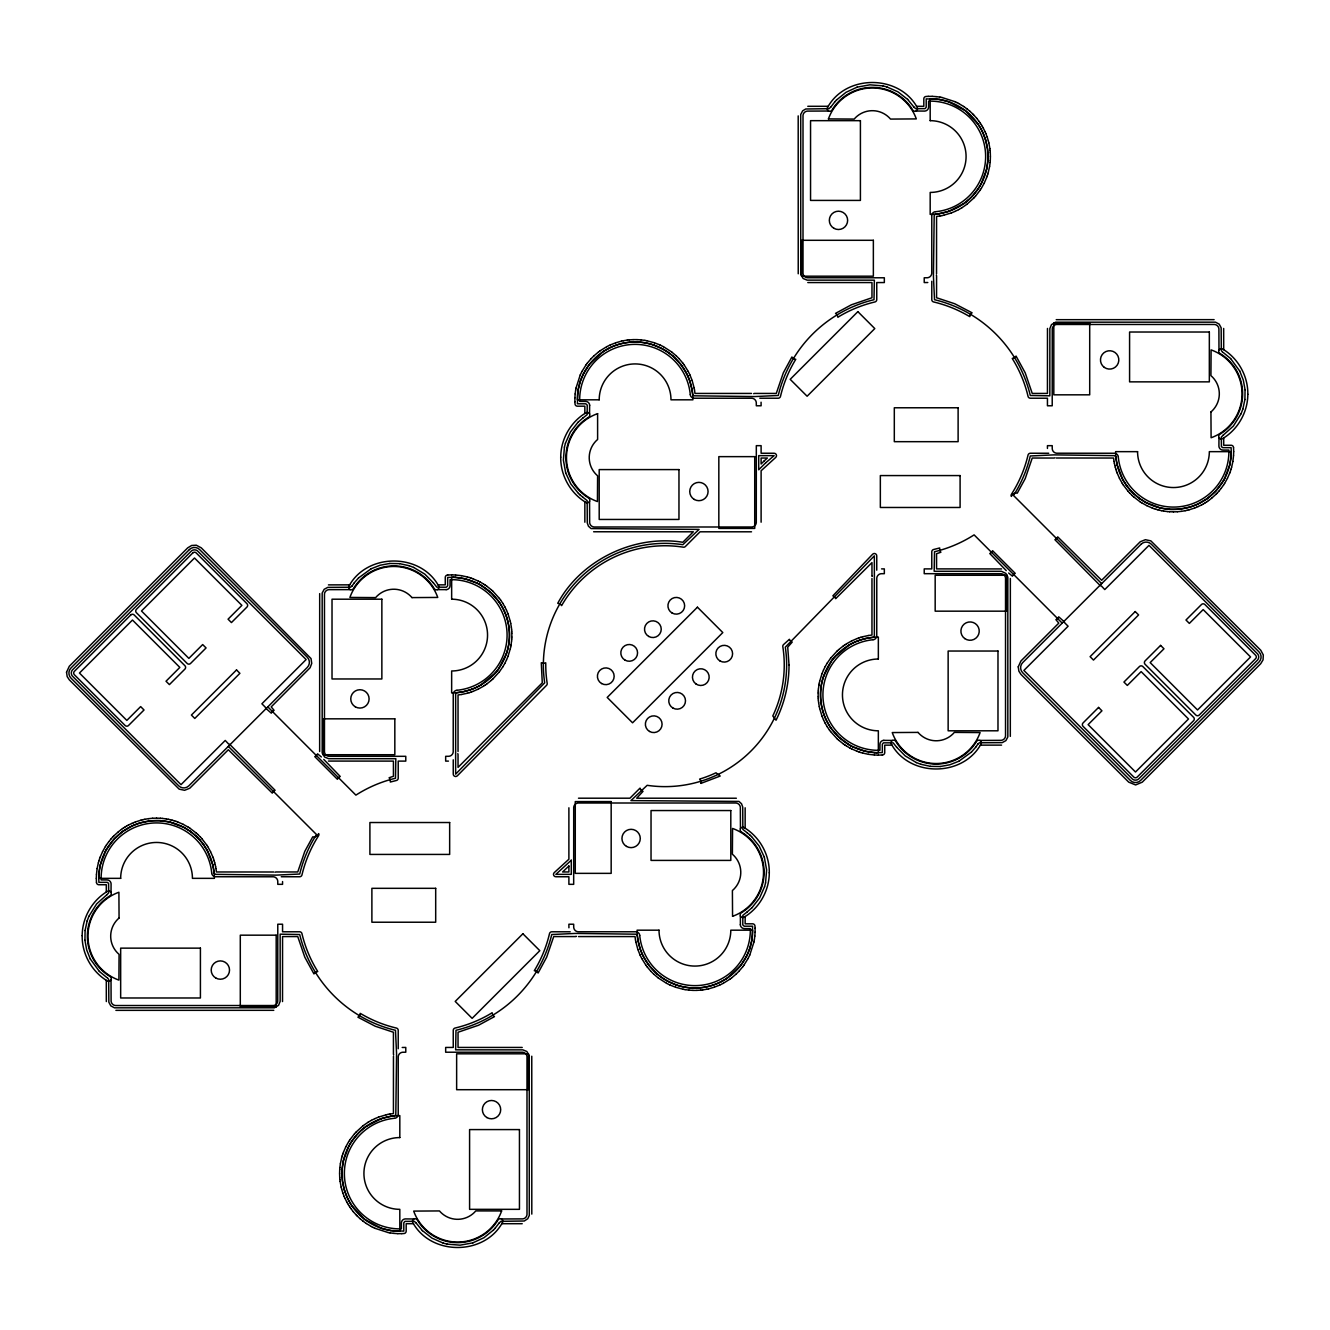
<?xml version="1.0" encoding="UTF-8"?>
<svg xmlns="http://www.w3.org/2000/svg" width="1330" height="1330" viewBox="0 0 1330 1330"><rect width="100%" height="100%" fill="white"/><g stroke="black" fill="none" stroke-linecap="round" stroke-linejoin="round"><path stroke-width="1.5" d="M96.325 878.299L96.458 874.458M98.752 876.47L98.869 882.339L107.248 882.339L108.578 883.32L108.678 892.879L106.932 894.724M339.599 1173.392L339.715 1169.569M511.834 637.004L511.834 633.18M574.909 397.886L574.909 401.726M755.091 932.114L755.091 928.274M818.166 692.996L818.166 696.82M990.401 156.608L990.285 160.431M1231.248 453.53L1231.131 447.661L1222.752 447.661L1221.422 446.681L1221.322 437.121L1223.068 435.276M1233.675 451.701L1233.542 455.542M98.752 876.453L98.852 874.575M282.525 1001.557L282.559 936.569L297.754 936.569L304.786 957.151L313.963 973.942A5.187 5.187 0 0 1 317.737 971.615L317.255 970.734A127.215 127.215 0 0 1 302.026 933.976L301.96 933.643A2.394 2.394 0 0 0 299.632 931.781L282.559 931.781L282.559 924.217L277.787 924.217L277.754 1001.241A4.788 4.788 0 0 1 273.465 1005.53L115.411 1005.53A4.788 4.788 0 0 1 111.105 1001.241L111.022 979.894M319.682 593.629L319.649 751.517M342.109 1169.685L342.475 1180.99L344.47 1190.217M393.464 1056.22L393.431 1113.576L390.056 1114.025M511.734 638.982L511.834 637.12M574.909 397.786L575.159 393.963M755.091 932.214L754.842 936.037M818.166 692.88L818.266 691.018M936.536 273.781L936.569 216.424L939.944 215.975M987.891 160.315L987.525 149.01L985.53 139.783M1010.318 736.371L1010.351 578.484M1047.475 328.444L1047.441 393.431L1032.246 393.431L1025.214 372.849L1016.037 356.058A5.187 5.187 0 0 1 1012.263 358.385L1012.745 359.266A127.215 127.215 0 0 1 1027.974 396.024L1028.04 396.357A2.394 2.394 0 0 0 1030.368 398.219L1047.441 398.219L1047.441 405.783L1052.213 405.783L1052.246 328.759A4.788 4.788 0 0 1 1056.535 324.47L1214.589 324.47A4.788 4.788 0 0 1 1218.895 328.759L1218.978 350.106M1231.148 455.425L1231.248 453.547M96.458 874.359L97.123 868.59M98.852 874.558L100.232 865.232M339.715 1169.469L339.882 1167.607M342.109 1169.652L343.489 1160.342M511.585 640.944L511.734 639.082M818.266 690.918L818.415 689.056M987.891 160.348L986.511 169.658M990.118 162.393L990.285 160.531M1231.148 455.442L1229.768 464.769M1233.542 455.641L1232.877 461.41M85.087 930.485L84.937 940.243M1244.913 399.515L1245.063 389.757M339.882 1167.491L340.38 1163.7M511.568 641.043L511.069 644.851M575.175 393.846L575.674 390.056M754.825 936.154L754.326 939.944M818.432 688.957L818.931 685.149M990.118 162.509L989.62 166.3M85.087 930.468L87.148 920.925M1244.913 399.532L1242.852 409.075M578.035 390.405L577.403 403.788L585.799 403.805L587.212 405.085L587.162 414.644L582.823 418.086M751.965 939.595L752.597 926.212L744.202 926.195L742.788 924.915L742.838 915.356L747.177 911.914M97.14 868.49L98.37 862.821M340.397 1163.584L341.627 1157.915M510.72 646.796L511.053 644.95M575.69 389.939L576.023 388.111M578.035 390.372L580.329 381.228M751.965 939.628L749.671 948.772M753.977 941.889L754.31 940.061M818.948 685.05L819.28 683.204M989.603 166.416L988.373 172.085M1232.86 461.51L1231.63 467.179M564.435 447.113L563.371 460.064L565.699 472.882M765.565 882.887L766.629 869.936L764.301 857.118M510.304 648.707L510.703 646.895M576.04 388.011L580.212 375.01M753.96 941.989L749.788 954.99M819.297 683.105L819.696 681.293M564.435 447.096L565.45 443.173M765.565 882.904L764.551 886.827M100.232 865.215L105.552 851.1M343.489 1160.309L348.809 1146.211M510.288 648.807L508.027 656.255M819.712 681.193L821.973 673.745M986.511 169.691L981.191 183.789M1229.768 464.785L1224.448 478.9M98.403 862.721L98.902 860.926M341.66 1157.815L342.176 1156.019M987.824 173.981L988.34 172.185M1231.098 469.074L1231.597 467.279M565.466 443.156L570.404 432.017L577.902 422.391M764.534 886.844L759.596 897.983L752.098 907.609M98.935 860.826L99.517 859.047M342.192 1155.92L342.774 1154.141M506.414 653.662C512.2 636.937 509.656 617.635 499.731 602.972M823.586 676.338C817.8 693.063 820.344 712.365 830.269 727.028M987.226 175.859L987.808 174.08M1230.483 470.953L1231.065 469.174M87.165 920.925L88.877 916.353M1242.835 409.075L1241.123 413.647M99.551 858.947L100.166 857.185M580.346 381.211L583.222 374.245M506.398 653.695L498.667 668.757M342.808 1154.041L343.439 1152.295M986.561 177.705L987.192 175.959M823.602 676.305L831.333 661.243M749.655 948.789L746.778 955.755M1229.834 472.815L1230.45 471.053M100.216 857.085L102.526 851.765M507.994 656.355L506.514 659.896M343.473 1152.196L345.783 1146.859M986.528 177.804L984.217 183.141M822.007 673.645L823.486 670.104M1229.785 472.915L1227.474 478.235M589.556 501.36L589.656 522.707A4.788 4.788 0 0 0 593.945 526.996L751.999 526.996A4.788 4.788 0 0 0 756.288 522.707L756.321 445.666L761.109 445.666L761.109 453.247L774.143 453.247A2.394 2.394 0 0 1 775.573 457.553L761.109 470.77L761.109 522.208M740.444 828.64L740.345 807.293A4.788 4.788 0 0 0 736.055 803.004L578.001 803.004A4.788 4.788 0 0 0 573.712 807.293L573.679 884.334L568.891 884.334L568.891 876.753L555.857 876.753A2.394 2.394 0 0 1 554.427 872.447L568.891 859.23L568.891 807.792M88.877 916.337L96.608 903.935L106.915 894.724M1241.123 413.663L1233.392 426.065L1223.085 435.276M580.262 374.91L581.958 371.469M506.481 659.996L504.785 663.437M823.519 670.004L825.215 666.563M749.738 955.09L748.042 958.531M102.56 851.665L105.386 846.595M583.238 374.229L589.207 364.62M345.817 1146.776L348.643 1141.705M984.183 183.224L981.357 188.295M746.762 955.771L740.793 965.38M1227.44 478.335L1224.614 483.405M105.552 851.084L106.467 849.454M582.008 371.369L586.114 364.769M504.735 663.52L502.807 666.845M348.826 1146.177L351.719 1141.34M981.174 183.823L978.282 188.661M825.265 666.48L827.194 663.155M747.992 958.631L743.886 965.231M1223.534 480.546L1224.448 478.916M106.483 849.421L114.33 838.831L122.859 831.35M1223.517 480.579L1215.67 491.169L1207.141 498.65M351.935 586.148L350.355 587.245L327.779 587.378L324.171 589.306L322.176 593.047L322.193 752.98L324.636 757.053L328.56 758.682L395.825 758.715L395.476 778.25A129.376 129.376 0 0 0 355.891 795.124L267.812 706.878M978.065 743.852L979.479 742.772L1002.222 742.622L1005.879 740.627L1007.824 736.953L1007.824 577.104L1005.879 573.413L1001.523 571.318L934.175 571.285L934.525 551.75A129.376 129.376 0 0 0 974.109 534.876L1062.188 623.122M105.436 846.512L106.45 844.932M502.757 666.929L499.448 671.7M348.693 1141.605L349.707 1140.043M980.293 189.957L981.307 188.394M827.243 663.072L830.552 658.3M1223.55 485.068L1224.564 483.488M351.935 586.148L354.279 582.823M830.918 106.932L829.072 108.678L805.714 108.994L802.672 110.822L800.726 114.43L800.726 274.429L803.187 278.519L807.094 280.131L874.359 280.165L874.01 299.699A129.608 129.608 0 0 0 778.25 395.476L754.725 396.573L694.094 395.808L692.764 394.81L692.149 390.405M499.082 1223.068L500.928 1221.322L524.286 1221.007L527.761 1218.712L529.274 1215.487L529.274 1055.571L526.813 1051.481L522.906 1049.869L455.641 1049.836L455.99 1030.301A129.608 129.608 0 0 0 551.75 934.525L575.275 933.427L635.906 934.192L637.236 935.19L637.851 939.595M978.065 743.852L975.721 747.177M830.918 106.915L834.891 101.745M499.082 1223.085L495.109 1228.255M106.516 844.849L108.744 841.74M978.265 188.677L972.413 196.059M980.227 190.04L975.505 196.208M349.773 1139.96L354.495 1133.792M351.735 1141.323L357.587 1133.941M1223.484 485.151L1221.256 488.26M586.181 364.686L587.295 363.19M497.536 670.287L498.65 668.79M831.35 661.21L832.464 659.713M742.705 966.81L743.819 965.314M354.279 582.806L358.568 577.918M975.721 747.194L971.432 752.082M108.811 841.657L111.238 838.681M587.345 363.107L591.102 358.684M589.223 364.603L602.956 351.735M497.52 670.303L495.126 673.213M499.398 671.783L492.848 678.998M830.602 658.217L837.152 651.002M832.48 659.697L834.874 656.787M740.777 965.397L727.044 978.265M742.655 966.893L738.898 971.316M1221.189 488.343L1218.762 491.319M834.891 101.745L836.537 99.95M495.109 1228.255L493.463 1230.051M111.304 838.615L112.568 837.218M495.109 673.229L480.579 685.166M974.175 197.671L975.439 196.291M354.561 1133.709L355.825 1132.329M834.891 656.771L849.421 644.834M1217.432 492.782L1218.696 491.385M112.634 837.152L113.931 835.805M591.185 358.601L593.895 355.891M972.38 196.092L968.323 200.015M974.109 197.754L966.893 204.288M355.891 1132.246L363.107 1125.712M357.62 1133.908L361.677 1129.985M738.815 971.399L736.105 974.109M1216.069 494.195L1217.366 492.848M836.553 99.95L846.046 92.285L857.118 87.165M493.447 1230.051L483.954 1237.715L472.882 1242.835M358.585 577.902L371.037 568.824M577.918 422.375L582.806 418.086M752.082 907.625L747.194 911.914M971.415 752.098L958.963 761.176M113.998 835.739L118.303 831.832M1216.002 494.261L1211.697 498.168M593.961 355.825L598.4 352.068M491.385 680.328L492.782 679.081M837.218 650.919L838.615 649.672M736.039 974.175L731.6 977.932M968.307 200.032L965.397 202.409M491.319 680.395L486.763 684.002M838.681 649.605L843.237 645.998M361.694 1129.968L364.603 1127.591M118.387 831.765L121.429 829.438M1211.613 498.235L1208.571 500.562M598.483 352.001L599.98 350.887M963.884 203.54L965.38 202.426M966.81 204.355L962.039 207.663M363.19 1125.646L367.961 1122.337M364.62 1127.574L366.116 1126.46M730.02 979.113L731.517 977.999M600.063 350.837L606.663 346.731M963.868 203.556L948.789 211.304M121.512 829.371L123.058 828.307M122.875 831.333L132.667 825.681M485.151 685.133L486.68 684.069M843.32 645.931L844.849 644.867M1207.125 498.667L1197.333 504.319M1206.942 501.693L1208.488 500.629M366.132 1126.443L381.211 1118.696M729.937 979.163L723.337 983.269M602.972 351.719L607.827 348.826M123.141 828.258L124.704 827.243M483.488 686.197L485.068 685.183M844.932 644.817L846.512 643.803M1205.296 502.757L1206.859 501.743M727.028 978.282L722.173 981.174M961.939 207.713L958.631 209.625M124.787 827.194L126.4 826.229M483.405 686.247L478.335 689.073M846.595 643.753L851.665 640.927M1203.6 503.771L1205.213 502.807M368.061 1122.287L371.369 1120.375M126.483 826.179L128.112 825.265M478.916 686.081L480.546 685.166M849.454 644.834L851.084 643.919M1201.888 504.735L1203.517 503.821M606.746 346.681L610.187 344.985M607.843 348.809C621.742 341.311 638.732 339.915 653.662 345.052M958.531 209.675L955.09 211.37M128.212 825.215L131.653 823.519M478.9 686.097L475.525 687.76M851.1 643.903L854.475 642.24M1201.788 504.785L1198.347 506.481M371.469 1120.326L374.91 1118.63M722.157 981.191C708.258 988.689 691.268 990.085 676.338 984.948M723.254 983.319L719.813 985.015M371.053 568.808L380.131 565.233L389.74 563.471M958.947 761.192L949.869 764.767L940.26 766.529M753.678 393.68L753.811 393.613A2.394 2.394 0 0 1 754.725 393.431L776.288 393.431L783.32 372.849L791.915 356.972A5.187 5.187 0 0 0 795.706 359.283L795.789 359.283A127.165 127.165 0 0 0 780.577 396.024L780.494 396.357A2.394 2.394 0 0 1 778.166 398.219L759.812 398.219M478.235 689.123L472.915 691.434M1054.873 457.786L1054.74 457.852A2.394 2.394 0 0 1 1053.809 458.035L1032.246 458.035L1025.214 478.601L1017.267 493.147A5.187 5.187 0 0 0 1011.465 496.24L1011.299 496.423A2.394 2.394 0 0 1 1011.482 494.211A127.015 127.015 0 0 0 1027.957 455.425L1028.04 455.109A2.394 2.394 0 0 1 1030.368 453.247L1048.722 453.247M275.127 872.214L275.26 872.148A2.394 2.394 0 0 1 276.191 871.965L297.754 871.965L304.786 851.4L312.733 836.853A5.187 5.187 0 0 0 318.535 833.76L318.701 833.577A2.394 2.394 0 0 1 318.518 835.789A127.015 127.015 0 0 0 302.043 874.575L301.96 874.891A2.394 2.394 0 0 1 299.632 876.753L281.278 876.753M851.765 640.877L857.085 638.566M576.189 936.387L576.322 936.32A2.394 2.394 0 0 1 575.275 936.569L553.712 936.569L546.68 957.151L538.085 973.028A5.187 5.187 0 0 0 534.294 970.717A127.165 127.165 0 0 0 549.423 933.976L549.506 933.643A2.394 2.394 0 0 1 551.834 931.781L570.188 931.781M916.087 111.022L924.732 111.088A4.04 4.04 0 0 0 928.589 107.098L928.589 101.147L930.185 101.113A55.428 55.428 0 0 1 985.563 153.831A55.428 55.428 0 0 1 935.622 211.719M610.287 344.935L615.69 342.808M954.99 211.42L951.449 212.883M437.387 589.622L446.182 589.622M131.737 823.486L133.449 822.738M132.701 825.681L139.75 823.021M475.508 687.76L472.034 689.206M854.492 642.24L857.966 640.794M1197.299 504.319L1190.25 506.979M1196.551 507.262L1198.264 506.514M892.447 740.444L883.818 740.378M375.01 1118.58L378.551 1117.117M719.713 985.065L714.31 987.192M413.913 1218.978L405.268 1218.912A4.04 4.04 0 0 0 401.411 1222.902L401.411 1228.853L399.815 1228.887A55.428 55.428 0 0 1 344.437 1176.169A55.428 55.428 0 0 1 394.378 1118.281M133.549 822.705L135.294 822.007M1194.706 507.994L1196.451 507.295M951.349 212.916L943.918 215.177M472 689.206L464.785 691.401M471.053 692.099L472.815 691.467M135.377 821.973L140.914 820.194M1194.623 508.027L1189.087 509.806M857.185 638.533L858.947 637.901M858 640.794L865.215 638.6M378.651 1117.084L386.082 1114.823M948.772 211.304L939.628 213.598M615.79 342.774L621.359 341.178M469.174 692.697L470.953 692.132M859.047 637.868L860.826 637.303M714.21 987.226L708.641 988.822M381.228 1118.696L390.372 1116.402M857.118 87.148L869.92 84.821L882.887 85.885M472.882 1242.852L460.08 1245.179L447.113 1244.115M467.279 693.246L469.074 692.731M1190.217 506.979L1179.128 509.19L1169.685 509.357M139.783 823.021L150.872 820.81L160.315 820.643M860.926 637.269L862.721 636.754M1187.175 510.288L1188.987 509.822M467.179 693.263L461.51 694.493M862.821 636.738L868.49 635.507M141.013 820.178L142.825 819.712M941.989 215.593L943.818 215.211M621.476 341.145L623.288 340.763M1185.246 510.703L1187.075 510.304M464.769 691.401L456.788 692.714L455.641 694.094L455.641 774.143L544.685 682.839A121.629 121.629 0 0 1 682.839 544.685L699.065 529.407L591.069 528.575L588.475 526.248L587.278 522.973L587.162 500.629L582.823 497.187M865.232 638.6L873.212 637.286L874.359 635.906L874.359 555.857L785.315 647.161A121.629 121.629 0 0 1 647.161 785.315L630.935 800.594L738.931 801.425L741.525 803.752L742.722 807.027L742.838 829.371L747.177 832.813M142.925 819.696L144.754 819.297M706.712 989.237L708.524 988.855M386.182 1114.789L388.011 1114.407M940.061 215.959L941.889 215.61M623.388 340.746L627.178 340.114M1185.146 510.72L1181.356 511.352M144.854 819.28L148.644 818.648M706.612 989.254L702.822 989.886M388.111 1114.39L389.939 1114.041M939.595 213.598L935.19 214.213L934.192 215.543L933.427 276.191L934.525 299.699A129.608 129.608 0 0 1 1030.301 395.476L1049.836 395.825L1049.869 328.56L1051.481 324.636L1055.571 322.193L1215.487 322.176L1219.178 324.121L1221.156 327.779L1221.322 350.522L1222.386 351.935M461.41 694.509L458.035 694.958L458.035 751.517M868.59 635.491L871.965 635.042L871.965 578.484M390.405 1116.402L394.81 1115.787L395.808 1114.457L396.573 1053.809L395.476 1030.301A129.608 129.608 0 0 1 299.699 934.525L280.165 934.175L280.131 1001.44L278.569 1005.297L274.429 1007.808L114.513 1007.824L110.822 1005.879L108.844 1002.222L108.678 979.479L107.614 978.065M627.278 340.098L629.14 339.882M1181.256 511.352L1177.449 511.734M148.744 818.648L152.551 818.266M700.86 990.118L702.722 989.902M629.24 339.882L633.063 339.632M447.661 575.009L447.512 575.026A2.394 2.394 0 0 0 445.267 577.287L445.267 584.851L437.969 584.851M882.339 754.991L882.654 754.958A2.394 2.394 0 0 0 884.733 752.714L884.733 745.149L892.031 745.149M700.76 990.118L696.937 990.368M389.757 563.471L399.515 563.637M940.243 766.529L930.485 766.363M928.174 96.359L925.896 96.492A2.394 2.394 0 0 0 923.818 98.752L923.818 106.3L916.503 106.3M927.791 282.525L924.217 282.559L924.217 277.787L927.476 277.754A4.788 4.788 0 0 0 931.765 273.465L931.781 215.693A4.04 4.04 0 0 1 935.323 211.686M1056.22 319.682L1214.107 319.649M1177.333 511.734L1173.509 511.867M447.761 574.992L451.601 574.876M328.444 584.884L349.69 584.851M1001.557 745.116L980.31 745.149M882.239 755.008L878.399 755.124M152.667 818.266L156.491 818.133M273.781 1010.318L115.893 1010.351M402.209 1047.475L405.783 1047.441L405.783 1052.213L402.525 1052.246A4.788 4.788 0 0 0 398.235 1056.535L398.219 1114.307A4.04 4.04 0 0 1 394.678 1118.314M401.826 1233.641L404.104 1233.509A2.394 2.394 0 0 0 406.182 1231.248L406.182 1223.7L413.497 1223.7M928.274 96.359L932.114 96.359M633.18 339.615L637.004 339.615M696.82 990.385L692.996 990.385M401.726 1233.641L397.886 1233.641M807.792 106.3L828.224 106.3M807.792 282.559L871.965 282.559L871.965 297.754L851.4 304.786L835.523 313.381A5.187 5.187 0 0 1 837.817 317.172L837.817 317.255A127.165 127.165 0 0 1 874.558 302.043L874.891 301.96A2.394 2.394 0 0 0 876.753 299.632L876.753 282.559L884.334 282.559L884.334 277.787L807.293 277.754A4.788 4.788 0 0 1 803.004 273.465L803.004 115.411A4.788 4.788 0 0 1 807.293 111.105L828.64 111.022M751.517 393.431L694.958 393.431L694.509 390.056M751.517 531.801L700.062 531.801L685.366 546.514A2.394 2.394 0 0 1 683.288 547.179L682.49 547.046A119.235 119.235 0 0 0 562.723 603.704L561.609 605.615A5.187 5.187 0 0 0 557.736 603.321C580.695 560.329 633.928 534.278 682.839 542.274L693.296 531.801L593.629 531.767M881.557 568.891L884.334 568.891L884.334 573.679L881.075 573.712A4.788 4.788 0 0 0 876.786 578.001L876.753 635.757A4.04 4.04 0 0 1 873.212 639.763M350.256 589.622L328.759 589.656A4.788 4.788 0 0 0 324.47 593.945L324.47 751.999A4.788 4.788 0 0 0 328.759 756.288L405.783 756.321L405.783 761.109L398.219 761.109L398.219 778.166A2.394 2.394 0 0 1 396.357 780.494L390.288 782.04A5.187 5.187 0 0 0 389.091 777.767L393.431 776.288L393.431 761.109L328.444 761.076M412.001 597.602L437.753 597.436A46.65 46.65 0 0 0 349.89 597.436L375.642 597.602A23.873 23.873 0 0 1 411.984 597.619M917.999 732.398L892.247 732.564A46.65 46.65 0 0 0 980.11 732.564L954.358 732.398A23.873 23.873 0 0 1 918.016 732.381M979.894 740.444L1001.241 740.345A4.788 4.788 0 0 0 1005.53 736.055L1005.53 578.001A4.788 4.788 0 0 0 1001.241 573.712L924.217 573.679L924.217 568.891L931.781 568.891L931.781 551.834A2.394 2.394 0 0 1 933.643 549.506L939.712 547.96A5.187 5.187 0 0 0 940.909 552.233L936.569 553.712L936.569 568.891L1001.557 568.924M448.443 761.109L445.666 761.109L445.666 756.321L448.925 756.288A4.788 4.788 0 0 0 453.214 751.999L453.247 694.243A4.04 4.04 0 0 1 456.788 690.237M578.484 798.2L629.938 798.2L640.029 788.108A5.17 5.17 0 0 0 643.022 791.35L636.704 798.2L736.371 798.233M578.484 936.569L635.042 936.569L635.491 939.944M522.208 1047.441L458.035 1047.441L458.035 1032.246L478.601 1025.214L494.477 1016.619A5.187 5.187 0 0 1 492.183 1012.828L492.183 1012.745A127.165 127.165 0 0 1 455.442 1027.957L455.109 1028.04A2.394 2.394 0 0 0 453.247 1030.368L453.247 1047.441L445.666 1047.441L445.666 1052.213L522.707 1052.246A4.788 4.788 0 0 1 526.996 1056.535L526.996 1214.589A4.788 4.788 0 0 1 522.707 1218.895L501.36 1218.978M501.776 1223.7L522.208 1223.7M1173.392 511.867L1169.569 511.734M451.701 574.876L455.542 574.992M453.53 577.303L447.661 577.403L447.661 585.799L446.381 587.212L436.822 587.162L433.381 582.823M876.47 752.697L882.339 752.597L882.339 744.202L883.469 742.838L893.178 742.838L896.62 747.177M878.299 755.124L874.458 755.008M156.608 818.133L160.431 818.266M932.214 96.359L936.037 96.624M637.12 339.632L640.944 339.882M1056.22 458.002L1113.576 458.035L1114.025 461.41M453.547 577.303L455.425 577.386M874.575 752.614L876.453 752.697M273.781 871.998L216.424 871.965L215.975 868.59M692.88 990.368L689.056 990.118M397.786 1233.641L393.963 1233.376M1169.652 509.357L1160.342 507.96M1167.607 511.585L1169.469 511.734M455.641 575.009L461.41 575.674M455.442 577.386L464.769 578.783M874.558 752.614L865.232 751.217M874.359 754.991L868.59 754.326M160.531 818.266L162.393 818.415M160.348 820.643L169.658 822.04M936.154 96.624L939.944 97.123M641.043 339.882L644.851 340.38M1167.491 511.568L1163.7 511.069M162.509 818.432L166.3 818.931M688.957 990.118L685.149 989.62M393.846 1233.376L390.056 1232.877M399.532 563.637L409.075 565.699M930.468 766.363L920.925 764.301M939.595 99.501L926.212 98.869L926.195 107.248L925.065 108.628L915.672 108.678L913.826 106.932M390.405 1230.499L403.788 1231.131L403.805 1222.752L404.935 1221.372L414.328 1221.322L416.174 1223.068M940.061 97.14L941.889 97.472M939.628 99.501L948.772 101.795M644.95 340.397L646.796 340.746M1161.755 510.72L1163.584 511.053M461.51 575.69L467.179 576.921M868.49 754.31L862.821 753.079M166.416 818.948L168.245 819.28M683.204 989.254L685.05 989.603M390.372 1230.499L381.228 1228.205M388.111 1232.528L389.939 1232.86M941.989 97.506L954.99 101.678M646.895 340.763L654.393 342.774M1159.827 510.304L1161.655 510.703M168.345 819.297L170.174 819.696M683.105 989.237L675.607 987.226M388.011 1232.494L375.01 1228.322M882.904 85.885L886.827 86.916M447.096 1244.115L443.173 1243.085M1160.309 507.96L1146.211 502.657M1157.915 509.822L1159.727 510.288M464.785 578.783L477.221 583.222M865.215 751.217L852.779 746.778M170.273 819.712L172.085 820.178M169.691 822.04L183.789 827.343M1156.019 509.29L1157.815 509.806M467.279 576.937L469.074 577.453M860.926 752.547L862.721 753.063M172.185 820.194L173.981 820.71M886.844 86.916L897.983 91.853L907.609 99.368M443.156 1243.085L432.017 1238.147L422.391 1230.632M1154.141 508.692L1155.92 509.257M469.174 577.486L470.953 578.051M859.047 751.949L860.826 752.514M174.08 820.743L175.859 821.308M409.075 565.699L413.647 567.428M920.925 764.301L916.353 762.572M948.789 101.795L965.38 110.673M1152.295 508.027L1154.041 508.659M654.493 342.808L659.896 344.935M653.695 345.052L662.34 348.809M471.053 578.085L472.815 578.716M857.185 751.284L858.947 751.915M676.305 984.948L667.66 981.191M675.507 987.192L670.104 985.065M175.959 821.342L177.705 821.973M381.211 1228.205L364.62 1219.327M1152.196 507.994L1146.859 505.683M472.915 578.75L478.235 581.06M857.085 751.25L851.765 748.94M177.804 822.007L183.141 824.317M916.337 762.572L905.198 755.889L896.636 747.194M413.663 567.428L424.802 574.111L433.364 582.806M955.09 101.728L956.785 102.526M659.996 344.985L663.437 346.681M670.004 985.015L666.563 983.319M373.215 1227.474L374.91 1228.272M956.868 102.56L958.531 103.424M1146.776 505.633L1141.705 502.807M851.1 745.914L852.763 746.762M850.003 748.042L851.665 748.89M478.335 581.11L479.997 581.958M477.237 583.238L478.9 584.086M183.224 824.367L188.295 827.194M371.469 1226.576L373.132 1227.44M958.631 103.474L963.602 106.45M1146.177 502.64L1139.777 498.667M663.52 346.731L671.7 352.001M662.357 348.826L667.211 351.719M849.454 745L851.084 745.897M849.92 747.992L846.595 746.08M480.08 582.008L483.405 583.92M478.916 584.103L480.546 585M667.643 981.174L662.789 978.282M666.48 983.269L658.3 977.999M183.823 827.36L190.223 831.333M371.369 1226.526L366.398 1223.55M849.421 744.983L838.831 737.119L831.35 728.607M480.579 585.017L491.169 592.881L498.65 601.393M1140.043 501.743L1141.605 502.757M844.932 745L846.512 746.014M483.488 583.986L485.068 585M188.394 827.243L189.957 828.258M1223.085 352.384L1230.632 358.568M106.915 977.616L99.368 971.432M963.685 106.516L966.81 108.744M1139.96 501.693L1133.792 496.955M667.228 351.735L670.287 353.93M843.32 743.886L844.849 744.95M485.151 585.05L486.68 586.114M662.772 978.265L659.713 976.07M190.04 828.307L196.208 833.046M366.315 1223.484L363.19 1221.256M1139.76 498.65L1133.941 493.862M1006.228 570.603L989.753 553.496A5.187 5.187 0 0 0 992.562 550.687L1015.255 573.396A5.187 5.187 0 0 0 1012.463 576.189L1008.639 573.014M843.237 743.819L838.681 740.212M486.763 586.181L491.319 589.788M323.772 759.397L340.247 776.504A5.187 5.187 0 0 0 337.438 779.313L314.745 756.604A5.187 5.187 0 0 0 317.538 753.811L321.361 756.986M190.24 831.35L196.059 836.138M582.806 497.171L580.296 495.109M747.194 832.829L749.704 834.891M966.893 108.811L969.853 111.238M965.397 110.689L978.265 124.405M671.783 352.068L676.222 355.825M670.303 353.946L673.213 356.324M659.697 976.054L656.787 973.676M658.217 977.932L653.778 974.175M364.603 1219.311L351.735 1205.595M363.107 1221.189L360.147 1218.762M580.279 495.109L578.5 493.463M749.721 834.891L751.5 836.537M969.936 111.304L972.729 113.931M1132.329 495.641L1133.709 496.888M673.229 356.34L680.96 364.603M837.218 738.898L838.615 740.145M491.385 589.855L492.782 591.102M656.771 973.66L649.04 965.397M196.291 833.112L197.671 834.359M360.064 1218.696L357.271 1216.069M1133.908 493.846L1129.985 489.789M1132.246 495.558L1129.536 492.848M676.288 355.891L678.998 358.601M837.152 738.815L830.602 731.6M492.848 591.185L499.398 598.4M653.712 974.109L651.002 971.399M197.754 834.442L200.464 837.152M196.092 836.154L200.015 840.211M578.484 493.447L570.836 483.954L565.699 472.882M751.517 836.553L759.164 846.046L764.301 857.118M1101.656 583.637L1013.51 495.475A129.376 129.376 0 0 0 1030.285 455.974L1053.809 454.877L1114.457 455.641L1115.837 456.788L1117.134 464.769M228.344 746.363L316.49 834.525A129.376 129.376 0 0 0 299.716 874.026L276.191 875.123L215.543 874.359L214.163 873.212L212.867 865.232M1230.632 358.585L1239.726 371.037M907.625 99.368L913.81 106.915M422.375 1230.632L416.19 1223.085M99.368 971.415L90.274 958.963M972.812 113.998L974.109 115.344M355.891 1214.656L357.188 1216.002M974.175 115.427L976.702 118.303M1128.206 491.385L1129.469 492.782M679.081 358.684L682.839 363.107M650.919 971.316L647.161 966.893M200.531 837.218L201.794 838.615M355.825 1214.573L353.298 1211.697M1129.968 489.773L1126.46 485.334M1128.139 491.319L1123.418 485.151M201.861 838.681L206.582 844.849M200.032 840.227L203.54 844.666M976.769 118.387L979.113 121.429M353.231 1211.613L350.887 1208.571M682.889 363.19L684.002 364.686M680.977 364.62L686.081 372.533M829.438 730.02L830.552 731.517M499.448 598.483L500.562 599.98M649.023 965.38L643.919 957.467M645.998 965.314L647.112 966.81M979.163 121.512L980.227 123.058M1126.443 485.317L1123.385 480.579M684.069 364.769L688.175 371.369M830.286 727.044L831.333 728.574M829.371 729.937L827.243 726.745M500.629 600.063L502.757 603.255M498.667 601.426L499.714 602.956M645.931 965.231L641.825 958.631M203.556 844.683L206.616 849.421M349.773 1206.942L350.837 1208.488M980.293 123.141L981.307 124.704M978.282 124.438L981.174 129.276M1122.337 483.488L1123.351 485.068M206.649 844.932L207.663 846.512M351.719 1205.562L348.826 1200.724M348.693 1205.296L349.707 1206.859M981.357 124.787L982.321 126.4M1122.287 483.405L1119.461 478.335M827.194 726.662L825.265 723.337M502.807 603.338L504.735 606.663M207.713 846.595L210.539 851.665M347.679 1203.6L348.643 1205.213M982.371 126.483L983.269 128.112M1122.47 478.916L1123.368 480.546M206.632 849.454L207.53 851.084M346.731 1201.888L347.629 1203.517M983.319 128.212L985.015 131.653M981.191 129.309L982.853 132.667M1122.454 478.9L1117.15 464.785M688.225 371.469L689.921 374.91M686.097 372.566L687.76 375.925M825.215 723.254L823.519 719.813M504.785 606.746L506.481 610.187M643.903 957.434L642.24 954.076M641.775 958.531L640.079 955.09M207.547 851.1L212.85 865.215M348.809 1200.691L347.147 1197.333M346.681 1201.788L344.985 1198.347M1239.726 371.053L1243.317 380.131L1245.063 389.74M90.274 958.947L86.683 949.869L84.937 940.26M1119.428 478.235L1117.117 472.915M936.32 275.127L936.387 275.26A2.394 2.394 0 0 1 936.569 276.191L936.569 297.754L954.807 303.789L972.097 312.816A5.187 5.187 0 0 0 969.819 316.64L968.606 315.975A127.215 127.215 0 0 0 933.976 302.026L933.643 301.96A2.394 2.394 0 0 1 931.781 299.632L931.781 281.278M872.148 576.189L872.214 576.322A2.394 2.394 0 0 1 871.965 575.275L871.965 562.623L835.656 598.666A5.187 5.187 0 0 0 832.846 595.857L872.447 554.427A2.394 2.394 0 0 1 876.753 555.857L876.753 570.188M457.786 753.678L457.852 753.811A2.394 2.394 0 0 1 458.035 754.725L458.035 767.377L542.274 682.839L541.293 662.739A5.187 5.187 0 0 0 545.732 662.789L545.765 665A119.235 119.235 0 0 0 547.046 682.49L547.179 683.288A2.394 2.394 0 0 1 546.514 685.366L457.553 775.573A2.394 2.394 0 0 1 453.247 774.143L453.247 759.812M393.68 1054.873L393.613 1054.74A2.394 2.394 0 0 1 393.431 1053.809L393.431 1032.246L375.193 1026.211L357.903 1017.184A5.187 5.187 0 0 0 360.181 1013.36L361.394 1014.025A127.215 127.215 0 0 0 396.024 1027.974L396.357 1028.04A2.394 2.394 0 0 1 398.219 1030.368L398.219 1048.722M210.572 851.765L212.883 857.085M985.065 131.737L985.813 133.449M982.87 132.701L985.53 139.75M689.954 375.01L692.099 380.397M687.76 375.958L689.206 379.432M823.486 719.713L822.007 716.172M506.514 610.287L507.994 613.828M642.24 954.042L640.794 950.568M640.046 954.99L637.901 949.603M347.13 1197.299L344.47 1190.25M344.187 1196.551L344.935 1198.264M1218.978 437.553L1218.912 446.182A4.04 4.04 0 0 0 1222.902 450.055L1228.853 450.055L1228.887 451.651A55.428 55.428 0 0 1 1176.169 507.013A55.428 55.428 0 0 1 1118.281 457.088M589.556 413.913L589.622 405.268M740.378 915.938L740.378 924.732M111.022 892.447L111.088 883.818A4.04 4.04 0 0 0 107.098 879.945L101.147 879.945L101.113 878.349A55.428 55.428 0 0 1 153.831 822.987A55.428 55.428 0 0 1 211.719 872.912M985.846 133.549L987.192 137.14M344.154 1196.451L342.808 1192.86M1116.452 471.053L1117.084 472.815M821.973 716.072L819.712 708.641M689.206 379.449L689.838 381.211M640.162 948.789L640.794 950.551M508.027 613.928L510.288 621.359M212.916 857.185L213.548 858.947M1115.837 469.174L1116.419 470.953M987.226 137.239L988.34 140.914M692.132 380.496L694.144 388.011M689.854 381.228L692.149 390.372M640.146 948.772L637.851 939.628M637.868 949.504L635.856 941.989M342.774 1192.761L341.66 1189.087M213.581 859.047L214.163 860.826M1115.305 467.279L1115.82 469.074M214.18 860.926L214.695 862.721M1114.823 465.367L1115.272 467.179M988.373 141.013L988.822 142.825M341.178 1187.175L341.627 1188.987M214.728 862.821L215.177 864.633M1114.407 463.455L1114.789 465.267M988.855 142.925L989.886 148.644M819.297 706.712L819.696 708.524M510.304 621.476L510.703 623.288M341.145 1187.075L340.114 1181.356M215.211 864.733L215.593 866.545M1114.041 461.51L1114.39 463.339M819.28 706.612L818.648 702.822M694.16 388.111L694.493 389.939M635.507 940.061L635.84 941.889M510.72 623.388L511.352 627.178M215.61 866.661L215.959 868.49M989.902 148.744L990.118 150.589M818.432 700.86L818.648 702.722M511.352 627.278L511.568 629.14M339.882 1179.411L340.098 1181.256M1233.542 447.661L1233.525 447.512A2.394 2.394 0 0 0 1231.248 445.267L1223.7 445.267L1223.7 437.969M990.118 150.706L990.285 152.551M818.266 698.898L818.415 700.76M511.585 629.24L511.734 631.102M339.715 1177.449L339.882 1179.294M96.458 882.339L96.492 882.654A2.394 2.394 0 0 0 98.752 884.733L106.3 884.733L106.3 892.031M1233.542 447.761L1233.675 451.601M1223.667 328.444L1223.7 349.69M990.285 152.667L990.401 156.491M798.233 273.781L798.2 115.893M818.166 696.937L818.266 698.799M761.076 402.209L761.109 405.783L756.321 405.783L756.288 402.525A4.788 4.788 0 0 0 751.999 398.235L694.243 398.219A4.04 4.04 0 0 1 690.237 394.678M755.091 928.174L754.958 925.896A2.394 2.394 0 0 0 752.714 923.818L745.149 923.818L745.149 916.503M574.909 401.826L575.042 404.104A2.394 2.394 0 0 0 577.287 406.182L584.851 406.182L584.851 413.497M568.924 927.791L568.891 924.217L573.679 924.217L573.712 927.476A4.788 4.788 0 0 0 578.001 931.765L635.757 931.781A4.04 4.04 0 0 1 639.763 935.323M511.734 631.201L511.834 633.063M531.767 1056.22L531.801 1214.107M339.715 1177.333L339.599 1173.509M106.334 1001.557L106.3 980.31M96.458 882.239L96.325 878.399M1210.932 412.001L1211.098 437.753A46.65 46.65 0 0 0 1211.098 349.89L1210.932 375.642A23.873 23.873 0 0 1 1210.915 411.984M1047.441 448.443L1047.441 445.666L1052.213 445.666L1052.246 448.925A4.788 4.788 0 0 0 1056.535 453.214L1114.307 453.247A4.04 4.04 0 0 1 1118.314 456.788M745.149 807.792L745.149 828.224M584.851 501.776L584.851 522.208M282.559 881.557L282.559 884.334L277.787 884.334L277.754 881.075A4.788 4.788 0 0 0 273.465 876.786L215.693 876.753A4.04 4.04 0 0 1 211.686 873.212M119.068 917.999L118.902 892.247A46.65 46.65 0 0 0 118.902 980.11L119.068 954.358A23.873 23.873 0 0 1 119.085 918.016M639.747 935.622A55.428 55.428 0 0 0 697.635 985.563A55.428 55.428 0 0 0 750.336 930.185L750.32 928.589L744.351 928.589A4.04 4.04 0 0 1 740.328 924.732M872.912 639.747A55.428 55.428 0 0 0 822.987 697.635A55.428 55.428 0 0 0 878.349 750.336L879.945 750.32L879.945 744.351A4.04 4.04 0 0 1 883.818 740.328M690.253 394.378A55.428 55.428 0 0 0 632.365 344.437A55.428 55.428 0 0 0 579.664 399.815L579.681 401.411L585.649 401.411A4.04 4.04 0 0 1 589.672 405.268M457.088 690.253A55.428 55.428 0 0 0 507.013 632.365A55.428 55.428 0 0 0 451.651 579.664L450.055 579.681L450.055 585.649A4.04 4.04 0 0 1 446.182 589.672M82.177 935.705C81.862 953.826 91.77 971.665 107.331 980.958A2.594 2.594 0 0 0 110.889 980.127A2.594 2.594 0 0 0 110.058 976.553A47.265 47.265 0 0 1 110.058 895.788A2.594 2.594 0 0 0 110.889 892.231A2.594 2.594 0 0 0 107.331 891.399C92.053 900.526 82.194 917.9 82.177 935.705M560.728 457.154C560.395 475.276 570.304 493.114 585.865 502.408A2.594 2.594 0 0 0 589.439 501.576A2.594 2.594 0 0 0 588.608 498.002A47.265 47.265 0 0 1 588.592 417.254A2.594 2.594 0 0 0 589.439 413.68A2.594 2.594 0 0 0 585.865 412.849C570.587 421.992 560.745 439.365 560.728 457.154M769.289 872.796C769.272 890.618 759.43 908.008 744.135 917.151A2.594 2.594 0 0 1 740.561 916.32A2.594 2.594 0 0 1 741.392 912.746A47.265 47.265 0 0 0 741.409 831.982A2.594 2.594 0 0 1 740.561 828.424A2.594 2.594 0 0 1 744.135 827.593C759.679 836.869 769.588 854.691 769.289 872.796M1247.823 394.262C1247.823 412.067 1237.964 429.457 1222.669 438.601A2.594 2.594 0 0 1 1219.111 437.769A2.594 2.594 0 0 1 1219.942 434.195A47.265 47.265 0 0 0 1219.942 353.447A2.594 2.594 0 0 1 1219.111 349.873A2.594 2.594 0 0 1 1222.669 349.042C1238.213 358.335 1248.122 376.141 1247.823 394.262M789.023 665.033C789.023 684.102 784.55 703.154 776.038 720.212L772.797 715.972A119.235 119.235 0 0 0 782.954 647.511L782.821 646.713A2.394 2.394 0 0 1 783.486 644.634L789.422 639.298A5.187 5.187 0 0 0 792.215 642.091L787.726 647.161L789.023 665.033M66.533 672.215L67.182 676.604L69.293 679.813L179.168 789.139L184.604 790.303L189.758 788.241L228.344 749.738L272.301 793.129A5.187 5.187 0 0 1 275.111 790.319L230.024 744.667A2.394 2.394 0 0 0 228.577 743.985L225.236 740.444L181.013 784.65L72.369 676.072A4.788 4.788 0 0 1 72.369 670.004L191.47 550.919A4.788 4.788 0 0 1 197.538 550.919L306.116 659.564L261.894 703.786L265.285 707.161A2.394 2.394 0 0 0 266.133 708.574L271.303 713.179A5.187 5.187 0 0 1 274.113 710.37L271.204 706.878L310.106 667.743L311.735 663.387L311.021 658.566L201.262 547.844L196.258 545.2L191.62 545.483L187.73 547.844L69.293 666.28L66.533 672.215M1018.248 666.845L1018.896 671.218L1021.008 674.443L1128.738 782.156L1135.621 784.949L1142.271 782.156L1260.707 663.72L1263.051 659.846L1263.301 654.975L1260.774 650.27L1150.832 540.861L1145.396 539.697L1140.242 541.759L1101.656 580.262L1057.699 536.871A5.187 5.187 0 0 1 1054.889 539.681L1099.976 585.333A2.394 2.394 0 0 0 1101.423 586.015L1104.764 589.556L1148.987 545.35L1257.631 653.928A4.788 4.788 0 0 1 1257.631 659.996L1138.53 779.081A4.788 4.788 0 0 1 1132.462 779.081L1023.884 670.436L1068.106 626.214L1064.715 622.839A2.394 2.394 0 0 0 1063.867 621.426L1058.697 616.821A5.187 5.187 0 0 1 1055.887 619.63L1058.796 623.122L1020.925 660.993L1018.248 666.845M700.96 783.387L720.212 776.038L715.972 772.797A119.235 119.235 0 0 1 699.613 779.097A5.187 5.187 0 0 1 700.96 783.387M828.44 118.902L854.192 119.068A23.873 23.873 0 0 1 890.535 119.085L916.303 118.902A46.65 46.65 0 0 0 828.44 118.902M501.626 1210.932L501.56 1211.098A46.65 46.65 0 0 1 413.697 1211.098L439.449 1210.932A23.873 23.873 0 0 0 475.791 1210.915L501.626 1210.932M349.491 585.134L349.042 585.865A2.594 2.594 0 0 0 349.873 589.439A2.594 2.594 0 0 0 353.447 588.608A47.265 47.265 0 0 1 434.212 588.592A2.594 2.594 0 0 0 437.769 589.439A2.594 2.594 0 0 0 438.601 585.865C420.563 553.047 368.127 552.698 349.524 585.1M828.041 106.6L827.593 107.331A2.594 2.594 0 0 0 828.424 110.889A2.594 2.594 0 0 0 831.998 110.058A47.265 47.265 0 0 1 912.746 110.058A2.594 2.594 0 0 0 916.32 110.889A2.594 2.594 0 0 0 917.151 107.331C899.113 74.563 846.661 74.164 828.058 106.566M502.408 1222.669C484.203 1255.736 431.053 1255.786 412.849 1222.669A2.594 2.594 0 0 1 413.68 1219.111A2.594 2.594 0 0 1 417.254 1219.942A47.265 47.265 0 0 0 498.019 1219.942A2.594 2.594 0 0 1 501.576 1219.111A2.594 2.594 0 0 1 502.408 1222.669M980.958 744.135C962.754 777.202 909.604 777.302 891.399 744.135A2.594 2.594 0 0 1 892.231 740.561A2.594 2.594 0 0 1 895.805 741.392A47.265 47.265 0 0 0 976.553 741.409A2.594 2.594 0 0 1 980.127 740.561A2.594 2.594 0 0 1 980.958 744.135M189.425 549.539L70.989 667.976A7.182 7.182 0 0 0 70.989 678.117L178.702 785.831A7.182 7.182 0 0 0 188.86 785.831L307.297 667.411A7.182 7.182 0 0 0 307.297 657.253L199.583 549.539A7.182 7.182 0 0 0 189.425 549.539M130.772 614.959L74.38 671.351A2.394 2.394 0 0 0 74.38 674.742L125.136 725.498A2.394 2.394 0 0 0 128.511 725.498L144.022 709.987L140.648 706.596L126.832 720.411L79.451 673.047L132.468 620.029L179.833 667.411L166.017 681.226L169.409 684.601L184.92 669.09A2.394 2.394 0 0 0 184.92 665.715L134.164 614.959A2.394 2.394 0 0 0 130.772 614.959M192.817 552.914L136.408 609.323A2.394 2.394 0 0 0 136.408 612.698L187.164 663.454A2.394 2.394 0 0 0 190.556 663.454L206.067 647.943L202.675 644.568L188.86 658.383L141.495 611.002L194.496 558.001L241.877 605.366L228.062 619.182L231.437 622.573L246.948 607.062A2.394 2.394 0 0 0 246.948 603.67L196.192 552.914A2.394 2.394 0 0 0 192.817 552.914M236.524 669.938L191.404 715.058L194.779 718.449L239.899 673.329L236.524 669.938M857.867 311.652L790.186 379.333L807.111 396.24L874.791 328.577L857.867 311.652M764.085 461.011L761.109 463.987L761.109 458.035L767.377 458.035L764.168 460.928M765.781 462.707L758.715 469.773L758.715 455.641L774.143 455.641L765.781 462.707M697.435 607.195L607.195 697.435L632.565 722.805L722.805 632.565L697.435 607.195M571.285 860.227L555.857 874.359L571.285 874.359L571.285 860.227M568.891 866.013L562.623 871.965L568.891 871.965L568.891 866.013M522.889 933.76L455.209 1001.424L472.133 1018.348L539.814 950.667L522.889 933.76M1141.14 544.169L1022.703 662.589A7.182 7.182 0 0 0 1022.703 672.747L1130.417 780.461A7.182 7.182 0 0 0 1140.575 780.461L1259.011 662.024A7.182 7.182 0 0 0 1259.011 651.883L1151.298 544.169A7.182 7.182 0 0 0 1141.14 544.169M1135.222 611.551L1090.101 656.671L1093.476 660.062L1138.596 614.942L1135.222 611.551M1098.563 707.427L1083.052 722.938A2.394 2.394 0 0 0 1083.052 726.33L1133.808 777.086A2.394 2.394 0 0 0 1137.183 777.086L1193.592 720.677A2.394 2.394 0 0 0 1193.592 717.302L1142.836 666.546A2.394 2.394 0 0 0 1139.444 666.546L1123.933 682.057L1127.325 685.432L1141.14 671.617L1188.505 718.998L1135.504 771.999L1088.123 724.634L1101.938 710.819L1098.563 707.427M1160.591 645.399L1145.08 660.91A2.394 2.394 0 0 0 1145.08 664.285L1195.836 715.041A2.394 2.394 0 0 0 1199.228 715.041L1255.62 658.649A2.394 2.394 0 0 0 1255.62 655.258L1204.864 604.502A2.394 2.394 0 0 0 1201.489 604.502L1185.978 620.013L1189.352 623.404L1203.168 609.589L1250.549 656.954L1197.532 709.971L1150.167 662.589L1163.983 648.774L1160.591 645.399M597.602 413.647L597.436 413.697A46.65 46.65 0 0 0 597.436 501.56L597.602 475.808A23.873 23.873 0 0 1 597.619 439.465L597.602 413.647M732.564 916.303L732.398 890.551A23.873 23.873 0 0 0 732.381 854.209L732.564 828.44A46.65 46.65 0 0 1 732.564 916.303M860.41 120.664L810.552 120.664L810.552 200.414L860.41 200.414L860.41 120.664M873.361 240.298L801.591 240.298L801.591 276.191L873.361 276.191L873.361 240.298M1089.702 323.04L1053.809 323.04L1053.809 394.827L1089.702 394.827L1089.702 323.04M1209.336 332.018L1129.586 332.018L1129.586 381.86L1209.336 381.86L1209.336 332.018M599.198 399.815L577.27 399.815A57.822 57.822 0 0 1 635.092 341.976A57.822 57.822 0 0 1 692.913 399.815L670.985 399.815A35.893 35.893 0 0 0 635.092 363.921A35.893 35.893 0 0 0 599.198 399.815M958.115 407.778L894.309 407.778L894.309 441.676L958.115 441.676L958.115 407.778M1137.566 451.651L1115.621 451.651A57.822 57.822 0 0 0 1173.459 509.473A57.822 57.822 0 0 0 1231.281 451.651L1209.336 451.651A35.893 35.893 0 0 1 1173.459 487.545A35.893 35.893 0 0 1 1137.566 451.651M754.725 456.639L718.832 456.639L718.832 528.409L754.725 528.409L754.725 456.639M678.965 469.59L599.198 469.59L599.198 519.448L678.965 519.448L678.965 469.59M960.094 475.575L880.344 475.575L880.344 507.478L960.094 507.478L960.094 475.575M1006.96 575.275L935.173 575.275L935.173 611.168L1006.96 611.168L1006.96 575.275M381.86 599.198L332.018 599.198L332.018 678.965L381.86 678.965L381.86 599.198M997.982 651.035L948.14 651.035L948.14 730.802L997.982 730.802L997.982 651.035M394.827 718.832L323.04 718.832L323.04 754.725L394.827 754.725L394.827 718.832M611.168 801.591L575.275 801.591L575.275 873.361L611.168 873.361L611.168 801.591M730.802 810.552L651.035 810.552L651.035 860.41L730.802 860.41L730.802 810.552M449.656 822.522L369.906 822.522L369.906 854.425L449.656 854.425L449.656 822.522M120.664 878.349L98.719 878.349A57.822 57.822 0 0 1 156.541 820.527A57.822 57.822 0 0 1 214.379 878.349L192.434 878.349A35.893 35.893 0 0 0 156.541 842.455A35.893 35.893 0 0 0 120.664 878.349M435.691 888.324L371.885 888.324L371.885 922.222L435.691 922.222L435.691 888.324M659.015 930.185L637.087 930.185A57.822 57.822 0 0 0 694.908 988.024A57.822 57.822 0 0 0 752.73 930.185L730.802 930.185A35.893 35.893 0 0 1 694.908 966.079A35.893 35.893 0 0 1 659.015 930.185M276.191 935.173L240.298 935.173L240.298 1006.96L276.191 1006.96L276.191 935.173M200.414 948.14L120.664 948.14L120.664 997.982L200.414 997.982L200.414 948.14M528.409 1053.809L456.639 1053.809L456.639 1089.702L528.409 1089.702L528.409 1053.809M519.448 1129.586L469.59 1129.586L469.59 1209.336L519.448 1209.336L519.448 1129.586M930.185 120.664L930.185 98.719A57.822 57.822 0 0 1 988.024 156.541A57.822 57.822 0 0 1 930.185 214.379L930.185 192.434A35.893 35.893 0 0 0 966.079 156.541A35.893 35.893 0 0 0 930.185 120.664M878.349 659.015L878.349 637.087A57.822 57.822 0 0 0 820.527 694.908A57.822 57.822 0 0 0 878.349 752.73L878.349 730.802A35.893 35.893 0 0 1 842.455 694.908A35.893 35.893 0 0 1 878.349 659.015M451.651 599.198L451.651 577.27A57.822 57.822 0 0 1 509.473 635.092A57.822 57.822 0 0 1 451.651 692.913L451.651 670.985A35.893 35.893 0 0 0 487.545 635.092A35.893 35.893 0 0 0 451.651 599.198M399.815 1137.566L399.815 1115.621A57.822 57.822 0 0 0 341.976 1173.459A57.822 57.822 0 0 0 399.815 1231.281L399.815 1209.336A35.893 35.893 0 0 1 363.921 1173.459A35.893 35.893 0 0 1 399.815 1137.566M672.099 613.03A8.379 8.379 0 0 0 684.651 605.782A8.379 8.379 0 0 0 672.099 598.533A8.379 8.379 0 0 0 672.099 613.03M720.029 660.977A8.379 8.379 0 0 0 732.597 653.728A8.379 8.379 0 0 0 720.029 646.463A8.379 8.379 0 0 0 720.029 660.977M648.691 636.438A8.379 8.379 0 0 0 661.243 629.19A8.379 8.379 0 0 0 648.691 621.941A8.379 8.379 0 0 0 648.691 636.438M695.939 683.936A8.379 8.379 0 0 0 709.139 677.951A8.379 8.379 0 0 0 697.352 669.505A8.379 8.379 0 0 0 695.939 683.936M625 660.129A8.379 8.379 0 0 0 637.569 652.88A8.379 8.379 0 0 0 625 645.615A8.379 8.379 0 0 0 625 660.129M672.93 708.059A8.379 8.379 0 0 0 685.499 700.81A8.379 8.379 0 0 0 672.93 693.562A8.379 8.379 0 0 0 672.93 708.059M601.592 683.537A8.379 8.379 0 0 0 614.161 676.272A8.379 8.379 0 0 0 601.592 669.023A8.379 8.379 0 0 0 601.592 683.537M649.539 731.467A8.379 8.379 0 0 0 662.091 724.218A8.379 8.379 0 0 0 649.539 716.97A8.379 8.379 0 0 0 649.539 731.467M1104.299 367.379A9.177 9.177 0 0 0 1118.779 360.829A9.177 9.177 0 0 0 1105.862 351.569A9.177 9.177 0 0 0 1104.299 367.379M833.893 228.294A9.177 9.177 0 0 0 847.642 220.348A9.177 9.177 0 0 0 833.893 212.418A9.177 9.177 0 0 0 833.893 228.294M694.31 499.465A9.177 9.177 0 0 0 708.075 491.535A9.177 9.177 0 0 0 694.31 483.588A9.177 9.177 0 0 0 694.31 499.465M964.732 638.566A9.177 9.177 0 0 0 979.196 631.999A9.177 9.177 0 0 0 966.278 622.756A9.177 9.177 0 0 0 964.732 638.566M215.776 978.015A9.177 9.177 0 0 0 229.525 970.069A9.177 9.177 0 0 0 215.776 962.122A9.177 9.177 0 0 0 215.776 978.015M486.946 1117.582A9.177 9.177 0 0 0 500.695 1109.652A9.177 9.177 0 0 0 486.946 1101.706A9.177 9.177 0 0 0 486.946 1117.582M626.513 846.412A9.177 9.177 0 0 0 640.279 838.465A9.177 9.177 0 0 0 626.513 830.535A9.177 9.177 0 0 0 626.513 846.412M355.343 706.845A9.177 9.177 0 0 0 369.108 698.898A9.177 9.177 0 0 0 355.343 690.952A9.177 9.177 0 0 0 355.343 706.845"/></g></svg>
